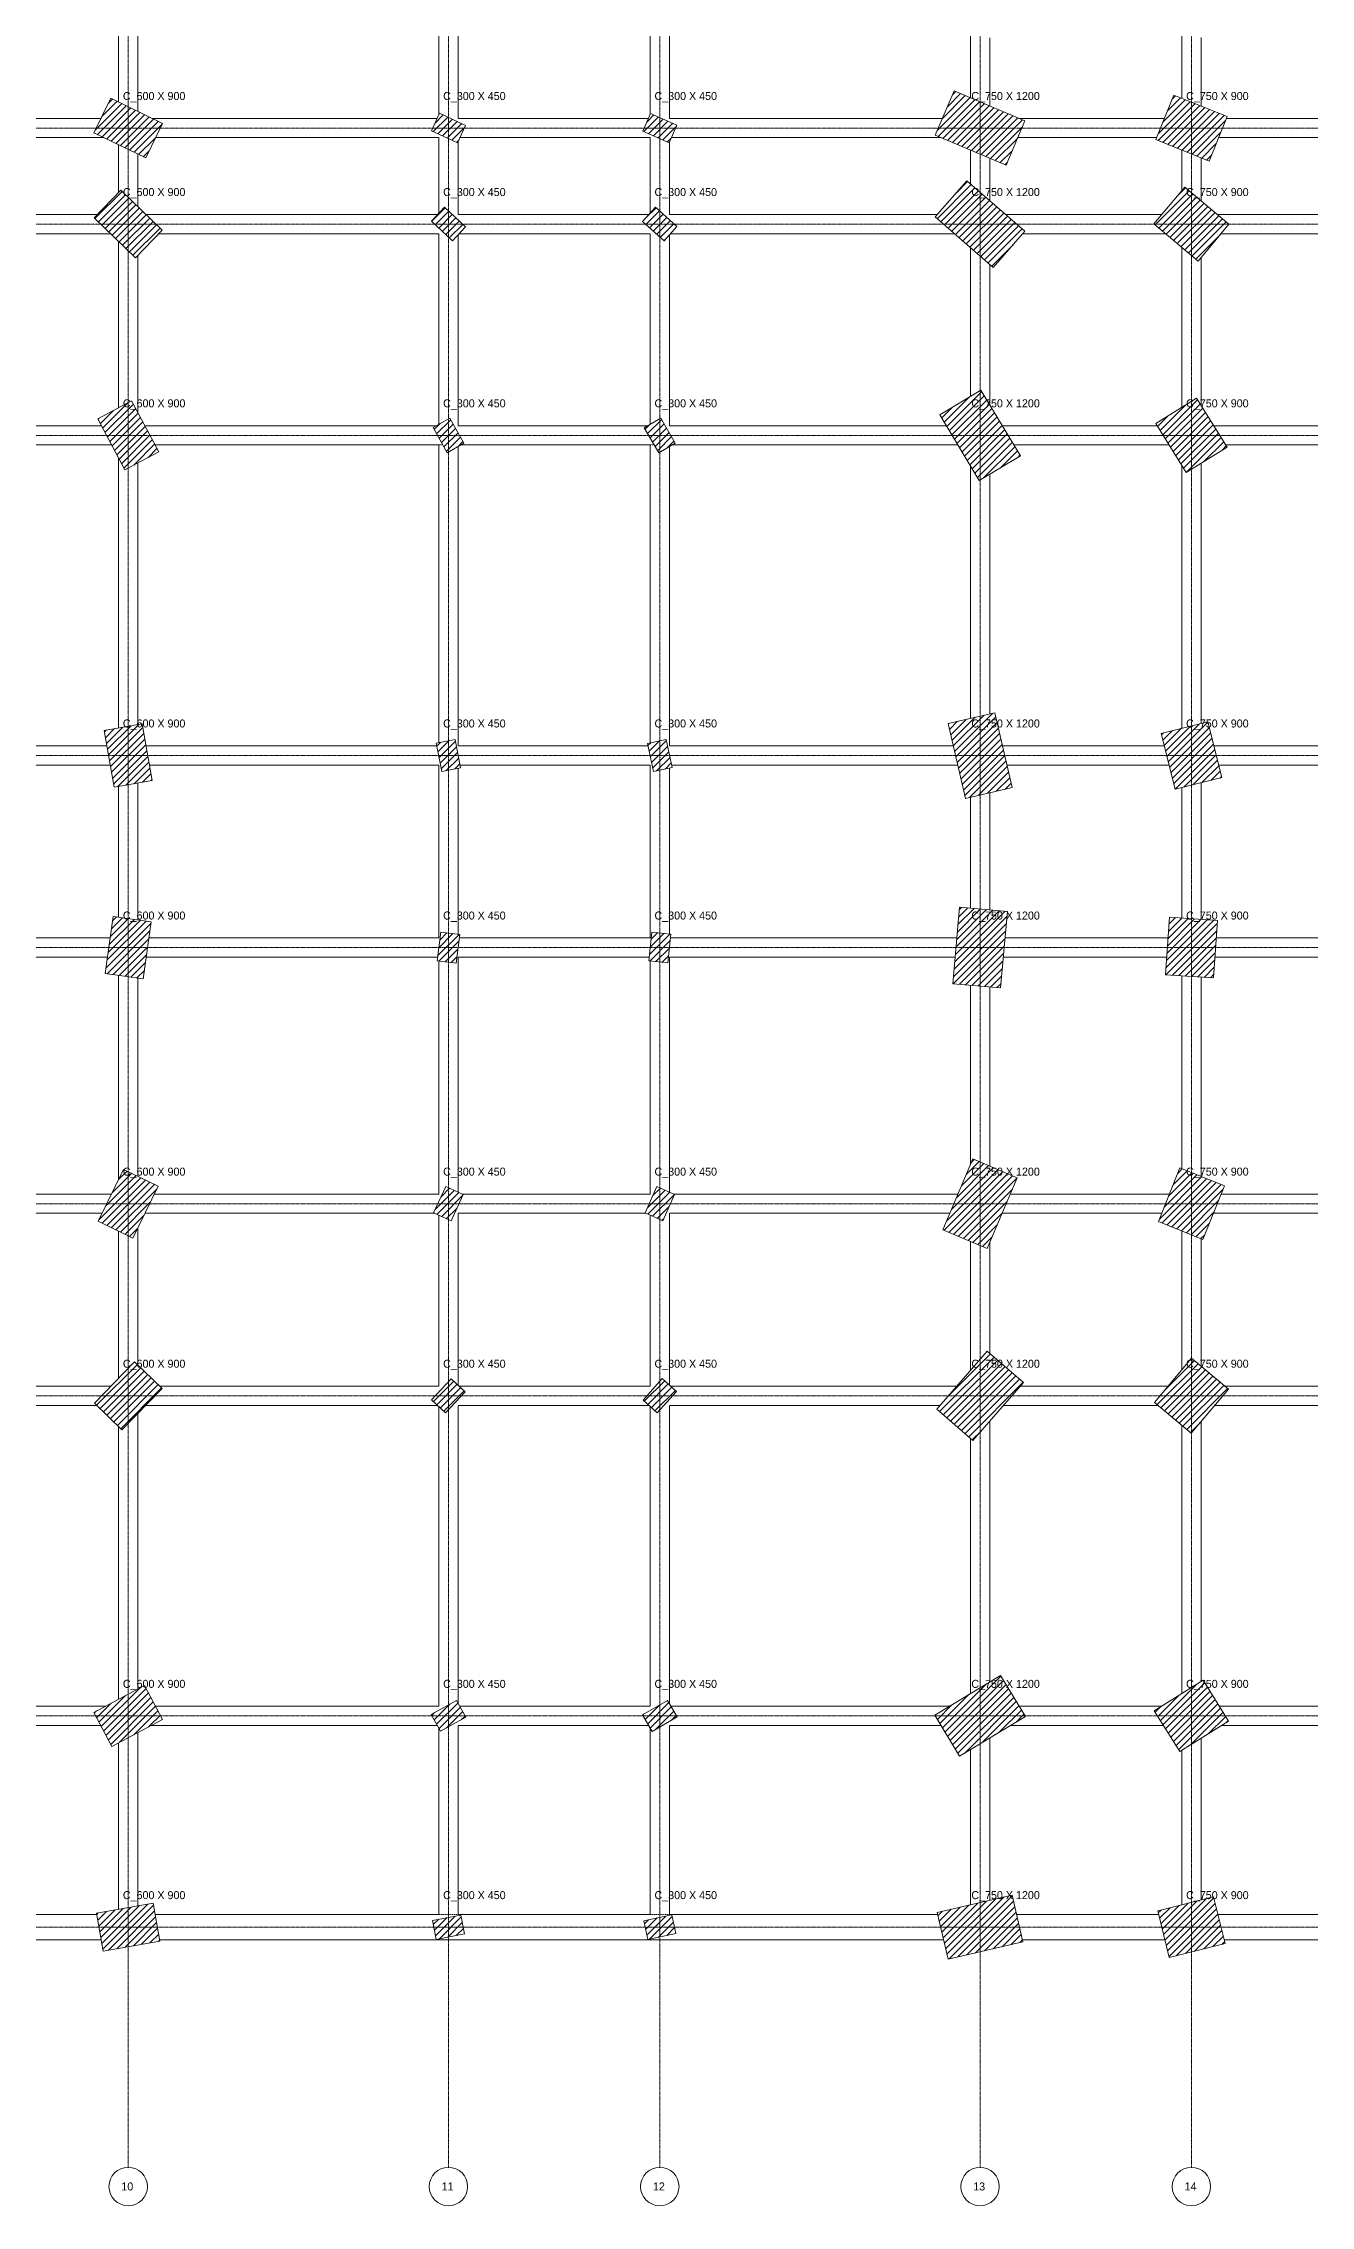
# Model space of a CAD drawing. Header units: millimetres. Extents: x -4286 to 75551, y -4651 to 64692.
# Drawn here: x 35974 to 55762, y -4651 to 29125 of the extents above; entities that cross this region are included whole.
import ezdxf

# ---------------------------------------------------------------- set-up
doc = ezdxf.new("R2010")
doc.units = ezdxf.units.MM
doc.linetypes.add('Dash', pattern=[6.35, 3.175, -3.175])
doc.linetypes.add('Grid Line', pattern=[22.225, 12.7, -3.175, 3.175, -3.175])
for name, color, linetype, lineweight in [('S-BEAM', 12, 'Continuous', 18), ('S-BEAM-HDLN', 1, 'Dash', 18), ('S-COLS', 52, 'Continuous', 18), ('S-COLS-IDEN', 171, 'Continuous', 9), ('S-GRID', 1, 'Continuous', 9), ('S-GRID-IDEN', 1, 'Continuous', 9)]:
    doc.layers.add(name, color=color, linetype=linetype, lineweight=lineweight)
doc.styles.add('JetBrains Mono', font='JetBrainsMono-VariableFont_wght.ttf', dxfattribs={"height": 125})
pattern_1 = [(45, (0, 0), (-53.03301, 53.03301), [])]

# ---------------------------------------------------------------- blocks, each defined once
blk = doc.blocks.new('Grid - M_Grid Head - Circle-24584-01 1st Floor Lvl_')
at = {"layer": 'S-GRID-IDEN'}
blk.add_circle((0, 0), 6, dxfattribs=at)

msp = doc.modelspace()

# ---------------------------------------------------------------- hatches: boundary and pattern name
at = {"layer": 'S-COLS'}
h = msp.add_hatch(dxfattribs=at)
h.set_pattern_fill('FP_3', color=8, style=0, pattern_type=2)
h.set_pattern_definition(pattern_1)
h.paths.add_polyline_path([(51006, 27220), (51299, 27911), (50194, 28380), (49901, 27689)])
h = msp.add_hatch(dxfattribs=at)
h.set_pattern_fill('FP_3', color=8, style=0, pattern_type=2)
h.set_pattern_definition(pattern_1)
h.paths.add_polyline_path([(37573, 27333), (37836, 27872), (37027, 28267), (36764, 27728)])
h = msp.add_hatch(dxfattribs=at)
h.set_pattern_fill('FP_3', color=8, style=0, pattern_type=2)
h.set_pattern_definition(pattern_1)
h.paths.add_polyline_path([(54177, 27284), (54458, 27979), (53623, 28316), (53342, 27621)])
h = msp.add_hatch(dxfattribs=at)
h.set_pattern_fill('FP_2', color=8, style=0, pattern_type=2)
h.set_pattern_definition(pattern_1)
h.paths.add_polyline_path([(42441, 27569), (42567, 27841), (42159, 28031), (42033, 27759), (42295, 27637)])
h = msp.add_hatch(dxfattribs=at)
h.set_pattern_fill('FP_4', color=8, style=0, pattern_type=2)
h.set_pattern_definition(pattern_1)
h.paths.add_polyline_path([(45745, 27571), (45867, 27846), (45455, 28029), (45333, 27754), (45598, 27637)])
h = msp.add_hatch(dxfattribs=at)
h.set_pattern_fill('FP_1', color=8, style=0, pattern_type=2)
h.set_pattern_definition(pattern_1)
h.paths.add_polyline_path([(37415, 25772), (37832, 26203), (37185, 26828), (36768, 26397)])
h = msp.add_hatch(dxfattribs=at)
h.set_pattern_fill('FP_2', color=8, style=0, pattern_type=2)
h.set_pattern_definition(pattern_1)
h.paths.add_polyline_path([(50807, 25623), (51299, 26189), (50393, 26977), (49901, 26411)])
h = msp.add_hatch(dxfattribs=at)
h.set_pattern_fill('FP_3', color=8, style=0, pattern_type=2)
h.set_pattern_definition(pattern_1)
h.paths.add_polyline_path([(54004, 25723), (54486, 26298), (53796, 26877), (53314, 26302)])
h = msp.add_hatch(dxfattribs=at)
h.set_pattern_fill('FP_2', color=8, style=0, pattern_type=2)
h.set_pattern_definition(pattern_1)
h.paths.add_polyline_path([(42362, 26037), (42567, 26256), (42238, 26563), (42033, 26344)])
h = msp.add_hatch(dxfattribs=at)
h.set_pattern_fill('FP_4', color=8, style=0, pattern_type=2)
h.set_pattern_definition(pattern_1)
h.paths.add_polyline_path([(45667, 26038), (45868, 26261), (45533, 26562), (45332, 26339)])
h = msp.add_hatch(dxfattribs=at)
h.set_pattern_fill('FP_4', color=8, style=0, pattern_type=2)
h.set_pattern_definition(pattern_1)
h.paths.add_polyline_path([(50588, 22293), (51230, 22679), (50612, 23707), (49970, 23321)])
h = msp.add_hatch(dxfattribs=at)
h.set_pattern_fill('FP_4', color=8, style=0, pattern_type=2)
h.set_pattern_definition(pattern_1)
h.paths.add_polyline_path([(37246, 22462), (37776, 22744), (37354, 23538), (36824, 23256)])
h = msp.add_hatch(dxfattribs=at)
h.set_pattern_fill('FP_4', color=8, style=0, pattern_type=2)
h.set_pattern_definition(pattern_1)
h.paths.add_polyline_path([(53820, 22420), (54456, 22817), (53980, 23580), (53344, 23183)])
h = msp.add_hatch(dxfattribs=at)
h.set_pattern_fill('FP_1', color=8, style=0, pattern_type=2)
h.set_pattern_definition(pattern_1)
h.paths.add_polyline_path([(42278, 22730), (42540, 22876), (42322, 23270), (42060, 23124)])
h = msp.add_hatch(dxfattribs=at)
h.set_pattern_fill('FP_3', color=8, style=0, pattern_type=2)
h.set_pattern_definition(pattern_1)
h.paths.add_polyline_path([(45583, 22730), (45842, 22880), (45617, 23270), (45358, 23120)])
h = msp.add_hatch(dxfattribs=at)
h.set_pattern_fill('FP_1', color=8, style=0, pattern_type=2)
h.set_pattern_definition(pattern_1)
h.paths.add_polyline_path([(50370, 17331), (51100, 17500), (50830, 18669), (50100, 18500)])
h = msp.add_hatch(dxfattribs=at)
h.set_pattern_fill('FP_4', color=8, style=0, pattern_type=2)
h.set_pattern_definition(pattern_1)
h.paths.add_polyline_path([(37083, 17505), (37674, 17609), (37517, 18495), (36926, 18391)])
h = msp.add_hatch(dxfattribs=at)
h.set_pattern_fill('FP_4', color=8, style=0, pattern_type=2)
h.set_pattern_definition(pattern_1)
h.paths.add_polyline_path([(42196, 17751), (42490, 17808), (42404, 18249), (42110, 18192)])
h = msp.add_hatch(dxfattribs=at)
h.set_pattern_fill('FP_4', color=8, style=0, pattern_type=2)
h.set_pattern_definition(pattern_1)
h.paths.add_polyline_path([(45500, 17749), (45794, 17811), (45700, 18251), (45406, 18189)])
h = msp.add_hatch(dxfattribs=at)
h.set_pattern_fill('FP_2', color=8, style=0, pattern_type=2)
h.set_pattern_definition(pattern_1)
h.paths.add_polyline_path([(53645, 17473), (54373, 17654), (54155, 18527), (53427, 18346)])
h = msp.add_hatch(dxfattribs=at)
h.set_pattern_fill('FP_3', color=8, style=0, pattern_type=2)
h.set_pattern_definition(pattern_1)
h.paths.add_polyline_path([(50921, 14370), (51026, 15565), (50279, 15630), (50174, 14435)])
h = msp.add_hatch(dxfattribs=at)
h.set_pattern_fill('FP_3', color=8, style=0, pattern_type=2)
h.set_pattern_definition(pattern_1)
h.paths.add_polyline_path([(37534, 14513), (37660, 15404), (37066, 15487), (36940, 14596)])
h = msp.add_hatch(dxfattribs=at)
h.set_pattern_fill('FP_4', color=8, style=0, pattern_type=2)
h.set_pattern_definition(pattern_1)
h.paths.add_polyline_path([(42421, 14758), (42476, 15205), (42179, 15242), (42124, 14795)])
h = msp.add_hatch(dxfattribs=at)
h.set_pattern_fill('FP_2', color=8, style=0, pattern_type=2)
h.set_pattern_definition(pattern_1)
h.paths.add_polyline_path([(45726, 14761), (45773, 15208), (45474, 15239), (45427, 14792)])
h = msp.add_hatch(dxfattribs=at)
h.set_pattern_fill('FP_1', color=8, style=0, pattern_type=2)
h.set_pattern_definition(pattern_1)
h.paths.add_polyline_path([(54243, 14525), (54305, 15423), (53557, 15475), (53495, 14577)])
h = msp.add_hatch(dxfattribs=at)
h.set_pattern_fill('FP_2', color=8, style=0, pattern_type=2)
h.set_pattern_definition(pattern_1)
h.paths.add_polyline_path([(37372, 10464), (37767, 11273), (37228, 11536), (36833, 10727)])
h = msp.add_hatch(dxfattribs=at)
h.set_pattern_fill('FP_2', color=8, style=0, pattern_type=2)
h.set_pattern_definition(pattern_1)
h.paths.add_polyline_path([(50711, 10301), (51180, 11406), (50489, 11699), (50020, 10594)])
h = msp.add_hatch(dxfattribs=at)
h.set_pattern_fill('FP_2', color=8, style=0, pattern_type=2)
h.set_pattern_definition(pattern_1)
h.paths.add_polyline_path([(54079, 10442), (54416, 11277), (53721, 11558), (53384, 10723)])
h = msp.add_hatch(dxfattribs=at)
h.set_pattern_fill('FP_1', color=8, style=0, pattern_type=2)
h.set_pattern_definition(pattern_1)
h.paths.add_polyline_path([(42341, 10733), (42531, 11141), (42259, 11267), (42069, 10859)])
h = msp.add_hatch(dxfattribs=at)
h.set_pattern_fill('FP_2', color=8, style=0, pattern_type=2)
h.set_pattern_definition(pattern_1)
h.paths.add_polyline_path([(45646, 10733), (45829, 11145), (45554, 11267), (45371, 10855)])
h = msp.add_hatch(dxfattribs=at)
h.set_pattern_fill('FP_3', color=8, style=0, pattern_type=2)
h.set_pattern_definition(pattern_1)
h.paths.add_polyline_path([(37203, 7468), (37828, 8115), (37397, 8532), (36772, 7885)])
h = msp.add_hatch(dxfattribs=at)
h.set_pattern_fill('FP_1', color=8, style=0, pattern_type=2)
h.set_pattern_definition(pattern_1)
h.paths.add_polyline_path([(50489, 7301), (51277, 8207), (50711, 8699), (49923, 7793)])
h = msp.add_hatch(dxfattribs=at)
h.set_pattern_fill('FP_3', color=8, style=0, pattern_type=2)
h.set_pattern_definition(pattern_1)
h.paths.add_polyline_path([(53898, 7414), (54477, 8104), (53902, 8586), (53323, 7896)])
h = msp.add_hatch(dxfattribs=at)
h.set_pattern_fill('FP_1', color=8, style=0, pattern_type=2)
h.set_pattern_definition(pattern_1)
h.paths.add_polyline_path([(42256, 7733), (42563, 8062), (42344, 8267), (42037, 7938)])
h = msp.add_hatch(dxfattribs=at)
h.set_pattern_fill('FP_4', color=8, style=0, pattern_type=2)
h.set_pattern_definition(pattern_1)
h.paths.add_polyline_path([(45561, 7732), (45862, 8067), (45639, 8268), (45338, 7933)])
h = msp.add_hatch(dxfattribs=at)
h.set_pattern_fill('FP_4', color=8, style=0, pattern_type=2)
h.set_pattern_definition(pattern_1)
h.paths.add_polyline_path([(37044, 2524), (37838, 2946), (37556, 3476), (36762, 3054)])
h = msp.add_hatch(dxfattribs=at)
h.set_pattern_fill('FP_4', color=8, style=0, pattern_type=2)
h.set_pattern_definition(pattern_1)
h.paths.add_polyline_path([(50279, 2370), (51307, 2988), (50921, 3630), (49893, 3012)])
h = msp.add_hatch(dxfattribs=at)
h.set_pattern_fill('FP_3', color=8, style=0, pattern_type=2)
h.set_pattern_definition(pattern_1)
h.paths.add_polyline_path([(53717, 2444), (54480, 2920), (54083, 3556), (53320, 3080)])
h = msp.add_hatch(dxfattribs=at)
h.set_pattern_fill('FP_4', color=8, style=0, pattern_type=2)
h.set_pattern_definition(pattern_1)
h.paths.add_polyline_path([(42176, 2760), (42570, 2978), (42424, 3240), (42030, 3022)])
h = msp.add_hatch(dxfattribs=at)
h.set_pattern_fill('FP_3', color=8, style=0, pattern_type=2)
h.set_pattern_definition(pattern_1)
h.paths.add_polyline_path([(45480, 2758), (45870, 2983), (45720, 3242), (45330, 3017)])
h = msp.add_hatch(dxfattribs=at)
h.set_pattern_fill('FP_3', color=8, style=0, pattern_type=2)
h.set_pattern_definition(pattern_1)
h.paths.add_polyline_path([(36909, -674), (37795, -517), (37691, 74), (36805, -83)])
h = msp.add_hatch(dxfattribs=at)
h.set_pattern_fill('FP_4', color=8, style=0, pattern_type=2)
h.set_pattern_definition(pattern_1)
h.paths.add_polyline_path([(50100, -800), (51269, -530), (51100, 200), (49931, -70)])
h = msp.add_hatch(dxfattribs=at)
h.set_pattern_fill('FP_1', color=8, style=0, pattern_type=2)
h.set_pattern_definition(pattern_1)
h.paths.add_polyline_path([(53554, -773), (54427, -555), (54246, 173), (53373, -45)])
h = msp.add_hatch(dxfattribs=at)
h.set_pattern_fill('FP_4', color=8, style=0, pattern_type=2)
h.set_pattern_definition(pattern_1)
h.paths.add_polyline_path([(42108, -490), (42549, -404), (42492, -110), (42051, -196)])
h = msp.add_hatch(dxfattribs=at)
h.set_pattern_fill('FP_2', color=8, style=0, pattern_type=2)
h.set_pattern_definition(pattern_1)
h.paths.add_polyline_path([(45411, -494), (45851, -400), (45789, -106), (45349, -200)])

# ---------------------------------------------------------------- linework, layer by layer
at = {"layer": 'S-BEAM'}
for p, q in [((42150, 29450), (42150, 28011)), ((42450, 27950), (42450, 29430)), ((45450, 29450), (45450, 28016)), ((45750, 27950), (45750, 29433)), ((37150, 29318), (37150, 28207)), ((37450, 28061), (37450, 29276)), ((50450, 29237), (50450, 28271)), ((50750, 28144), (50750, 29210)), ((53750, 29235), (53750, 28265)), ((54050, 28144), (54050, 29214)), ((36872, 27950), (34450, 27950)), ((42122, 27950), (37677, 27950)), ((45420, 27950), (42450, 27950)), ((50012, 27950), (45750, 27950)), ((53475, 27950), (51206, 27950)), ((59556, 27950), (54446, 27950)), ((34729, 27650), (36923, 27650)), ((37150, 27539), (37150, 26793)), ((37450, 26572), (37450, 27393)), ((37728, 27650), (42150, 27650)), ((42150, 27650), (42150, 26469)), ((42450, 26450), (42450, 27589)), ((42478, 27650), (45450, 27650)), ((45450, 27650), (45450, 26470)), ((45750, 26450), (45750, 27584)), ((45780, 27650), (49994, 27650)), ((50450, 27456), (50450, 26927)), ((51188, 27650), (53354, 27650)), ((53750, 27456), (53750, 26821)), ((54325, 27650), (59453, 27650)), ((50750, 26667), (50750, 27329)), ((54050, 26664), (54050, 27335)), ((36819, 26450), (34450, 26450)), ((42132, 26450), (37577, 26450)), ((45432, 26450), (42450, 26450)), ((49935, 26450), (45750, 26450)), ((53438, 26450), (50999, 26450)), ((59539, 26450), (54305, 26450)), ((34733, 26150), (37023, 26150)), ((37150, 26028), (37150, 23430)), ((37781, 26150), (42150, 26150)), ((42150, 26150), (42150, 23174)), ((42450, 23150), (42450, 26131)), ((42468, 26150), (45450, 26150)), ((45450, 26150), (45450, 23173)), ((45750, 23150), (45750, 26130)), ((45768, 26150), (50201, 26150)), ((51265, 26150), (53495, 26150)), ((54362, 26150), (59608, 26150)), ((37450, 23357), (37450, 25807)), ((50450, 25933), (50450, 23610)), ((50750, 23479), (50750, 25673)), ((53750, 25936), (53750, 23437)), ((54050, 23468), (54050, 25779)), ((36880, 23150), (34450, 23150)), ((42106, 23150), (37560, 23150)), ((45410, 23150), (42450, 23150)), ((50072, 23150), (45750, 23150)), ((53364, 23150), (50947, 23150)), ((59445, 23150), (54249, 23150)), ((34601, 22850), (37040, 22850)), ((37150, 22643), (37150, 18430)), ((37720, 22850), (42150, 22850)), ((42150, 22850), (42150, 18200)), ((42450, 18150), (42450, 22826)), ((42494, 22850), (45450, 22850)), ((45450, 22850), (45450, 18198)), ((45750, 18150), (45750, 22827)), ((45790, 22850), (50253, 22850)), ((51128, 22850), (53551, 22850)), ((54436, 22850), (59640, 22850)), ((37450, 18483), (37450, 22570)), ((50450, 22521), (50450, 18581)), ((50750, 18650), (50750, 22390)), ((53750, 22532), (53750, 18426)), ((54050, 18501), (54050, 22563)), ((36969, 18150), (34479, 18150)), ((42118, 18150), (37578, 18150)), ((45415, 18150), (42450, 18150)), ((50181, 18150), (45750, 18150)), ((53476, 18150), (50950, 18150)), ((59549, 18150), (54249, 18150)), ((34526, 17850), (37022, 17850)), ((37450, 15433), (37450, 17570)), ((37631, 17850), (42150, 17850)), ((42150, 17850), (42150, 15150)), ((42450, 15208), (42450, 17800)), ((42482, 17850), (45450, 17850)), ((45450, 17850), (45450, 15150)), ((45750, 15210), (45750, 17802)), ((45785, 17850), (50250, 17850)), ((51019, 17850), (53551, 17850)), ((54050, 15441), (54050, 17574)), ((54324, 17850), (59630, 17850)), ((37150, 17517), (37150, 15476)), ((50450, 17350), (50450, 15615)), ((50750, 15589), (50750, 17419)), ((53750, 17499), (53750, 15462)), ((37018, 15150), (34526, 15150)), ((42150, 15150), (37624, 15150)), ((45450, 15150), (42470, 15150)), ((50237, 15150), (45767, 15150)), ((53535, 15150), (50990, 15150)), ((59607, 15150), (54286, 15150)), ((34479, 14850), (36976, 14850)), ((37150, 14567), (37150, 11377)), ((37450, 11428), (37450, 14524)), ((37582, 14850), (42130, 14850)), ((42150, 14792), (42150, 11150)), ((42450, 14850), (45433, 14850)), ((42450, 11178), (42450, 14850)), ((45450, 14790), (45450, 11150)), ((45750, 14850), (50210, 14850)), ((45750, 11180), (45750, 14850)), ((50963, 14850), (53514, 14850)), ((53750, 14559), (53750, 11546)), ((54050, 11425), (54050, 14538)), ((54265, 14850), (59592, 14850)), ((50450, 14411), (50450, 11606)), ((50750, 11588), (50750, 14385)), ((37039, 11150), (34601, 11150)), ((42150, 11150), (37707, 11150)), ((45450, 11150), (42511, 11150)), ((50256, 11150), (45816, 11150)), ((53556, 11150), (51071, 11150)), ((59636, 11150), (54365, 11150)), ((34450, 10850), (36893, 10850)), ((37561, 10850), (42089, 10850)), ((42150, 10822), (42150, 8150)), ((42450, 10850), (45384, 10850)), ((42450, 8168), (42450, 10850)), ((45450, 10820), (45450, 8150)), ((45750, 10850), (50129, 10850)), ((45750, 8168), (45750, 10850)), ((50944, 10850), (53435, 10850)), ((54244, 10850), (59521, 10850)), ((37150, 10572), (37150, 8277)), ((37450, 8481), (37450, 10623)), ((53750, 10575), (53750, 8405)), ((50450, 10412), (50450, 8399)), ((50750, 8665), (50750, 10394)), ((54050, 8462), (54050, 10454)), ((37028, 8150), (34733, 8150)), ((42150, 8150), (37793, 8150)), ((45450, 8150), (42469, 8150)), ((50233, 8150), (45770, 8150)), ((53536, 8150), (51227, 8150)), ((59635, 8150), (54421, 8150)), ((34450, 7850), (36807, 7850)), ((37572, 7850), (42131, 7850)), ((42150, 7832), (42150, 3150)), ((42450, 7850), (45430, 7850)), ((42450, 3194), (42450, 7850)), ((45450, 7832), (45450, 3150)), ((45750, 7850), (49973, 7850)), ((45750, 3190), (45750, 7850)), ((50967, 7850), (53379, 7850)), ((54264, 7850), (59489, 7850)), ((37150, 7519), (37150, 3260)), ((37450, 3420), (37450, 7723)), ((50750, 3528), (50750, 7601)), ((53750, 7538), (53750, 3349)), ((54050, 3536), (54050, 7595)), ((50450, 7335), (50450, 3347)), ((36943, 3150), (34729, 3150)), ((42150, 3150), (37730, 3150)), ((45450, 3150), (42474, 3150)), ((50121, 3150), (45773, 3150)), ((53432, 3150), (51210, 3150)), ((59580, 3150), (54337, 3150)), ((34450, 2850), (36870, 2850)), ((37450, 31), (37450, 2740)), ((37657, 2850), (42126, 2850)), ((42150, 2806), (42150, -100)), ((42450, 2850), (45427, 2850)), ((42450, -100), (42450, 2850)), ((45450, 2810), (45450, -100)), ((45750, 2850), (49990, 2850)), ((45750, -100), (45750, 2850)), ((51079, 2850), (53463, 2850)), ((54368, 2850), (59550, 2850)), ((37150, 2580), (37150, -22)), ((50450, 2472), (50450, 50)), ((50750, 119), (50750, 2653)), ((53750, 2464), (53750, 49)), ((54050, 124), (54050, 2651)), ((36808, -100), (34724, -100)), ((42150, -100), (37722, -100)), ((45450, -100), (42450, -100)), ((49938, -100), (45750, -100)), ((53386, -100), (51170, -100)), ((59487, -100), (54314, -100)), ((34316, -500), (36878, -500)), ((37792, -500), (42150, -500)), ((42150, -500), (45450, -500)), ((45450, -500), (50030, -500)), ((51262, -500), (53486, -500)), ((54414, -500), (59565, -500))]:
    msp.add_line(p, q, dxfattribs=at)
at = {"layer": 'S-BEAM-HDLN'}
for p, q in [((42150, 22850), (42212, 22850)), ((45450, 22850), (45513, 22850)), ((42450, -100), (42150, -100)), ((45750, -100), (45450, -100))]:
    msp.add_line(p, q, dxfattribs=at)
at = {"layer": 'S-COLS'}
for p, q in [((49901, 27689), (50194, 28380)), ((50194, 28380), (51299, 27911)), ((36764, 27728), (37027, 28267)), ((37027, 28267), (37836, 27872)), ((53342, 27621), (53623, 28316)), ((53623, 28316), (54458, 27979)), ((37573, 27333), (36764, 27728)), ((37836, 27872), (37573, 27333)), ((42033, 27759), (42159, 28031)), ((42441, 27569), (42033, 27759)), ((42159, 28031), (42567, 27841)), ((42567, 27841), (42441, 27569)), ((45333, 27754), (45455, 28029)), ((45745, 27571), (45333, 27754)), ((45455, 28029), (45867, 27846)), ((45867, 27846), (45745, 27571)), ((51299, 27911), (51006, 27220)), ((54458, 27979), (54177, 27284)), ((51006, 27220), (49901, 27689)), ((54177, 27284), (53342, 27621)), ((36768, 26397), (37185, 26828)), ((37185, 26828), (37832, 26203)), ((49901, 26411), (50393, 26977)), ((50393, 26977), (51299, 26189)), ((53314, 26302), (53796, 26877)), ((53796, 26877), (54486, 26298)), ((37415, 25772), (36768, 26397)), ((42033, 26344), (42238, 26563)), ((42238, 26563), (42567, 26256)), ((45332, 26339), (45533, 26562)), ((45533, 26562), (45868, 26261)), ((50807, 25623), (49901, 26411)), ((37832, 26203), (37415, 25772)), ((42362, 26037), (42033, 26344)), ((42567, 26256), (42362, 26037)), ((45667, 26038), (45332, 26339)), ((45868, 26261), (45667, 26038)), ((51299, 26189), (50807, 25623)), ((54004, 25723), (53314, 26302)), ((54486, 26298), (54004, 25723)), ((49970, 23321), (50612, 23707)), ((50612, 23707), (51230, 22679)), ((36824, 23256), (37354, 23538)), ((37354, 23538), (37776, 22744)), ((50588, 22293), (49970, 23321)), ((53344, 23183), (53980, 23580)), ((53980, 23580), (54456, 22817)), ((37246, 22462), (36824, 23256)), ((42060, 23124), (42322, 23270)), ((42278, 22730), (42060, 23124)), ((42322, 23270), (42540, 22876)), ((45358, 23120), (45617, 23270)), ((45583, 22730), (45358, 23120)), ((45617, 23270), (45842, 22880)), ((53820, 22420), (53344, 23183)), ((37776, 22744), (37246, 22462)), ((42540, 22876), (42278, 22730)), ((45842, 22880), (45583, 22730)), ((51230, 22679), (50588, 22293)), ((54456, 22817), (53820, 22420)), ((50100, 18500), (50830, 18669)), ((50830, 18669), (51100, 17500)), ((36926, 18391), (37517, 18495)), ((37083, 17505), (36926, 18391)), ((37517, 18495), (37674, 17609)), ((42110, 18192), (42404, 18249)), ((42404, 18249), (42490, 17808)), ((45406, 18189), (45700, 18251)), ((45700, 18251), (45794, 17811)), ((50370, 17331), (50100, 18500)), ((53427, 18346), (54155, 18527)), ((53645, 17473), (53427, 18346)), ((54155, 18527), (54373, 17654)), ((42196, 17751), (42110, 18192)), ((45500, 17749), (45406, 18189)), ((37674, 17609), (37083, 17505)), ((42490, 17808), (42196, 17751)), ((45794, 17811), (45500, 17749)), ((54373, 17654), (53645, 17473)), ((51100, 17500), (50370, 17331)), ((50174, 14435), (50279, 15630)), ((50279, 15630), (51026, 15565)), ((51026, 15565), (50921, 14370)), ((36940, 14596), (37066, 15487)), ((37066, 15487), (37660, 15404)), ((37660, 15404), (37534, 14513)), ((42124, 14795), (42179, 15242)), ((42179, 15242), (42476, 15205)), ((42476, 15205), (42421, 14758)), ((45427, 14792), (45474, 15239)), ((45474, 15239), (45773, 15208)), ((45773, 15208), (45726, 14761)), ((53495, 14577), (53557, 15475)), ((53557, 15475), (54305, 15423)), ((54305, 15423), (54243, 14525)), ((37534, 14513), (36940, 14596)), ((42421, 14758), (42124, 14795)), ((45726, 14761), (45427, 14792)), ((54243, 14525), (53495, 14577)), ((50921, 14370), (50174, 14435)), ((36833, 10727), (37228, 11536)), ((37228, 11536), (37767, 11273)), ((50020, 10594), (50489, 11699)), ((50489, 11699), (51180, 11406)), ((53384, 10723), (53721, 11558)), ((53721, 11558), (54416, 11277)), ((37767, 11273), (37372, 10464)), ((42069, 10859), (42259, 11267)), ((42259, 11267), (42531, 11141)), ((45371, 10855), (45554, 11267)), ((45554, 11267), (45829, 11145)), ((51180, 11406), (50711, 10301)), ((54416, 11277), (54079, 10442)), ((42341, 10733), (42069, 10859)), ((42531, 11141), (42341, 10733)), ((45646, 10733), (45371, 10855)), ((45829, 11145), (45646, 10733)), ((37372, 10464), (36833, 10727)), ((50711, 10301), (50020, 10594)), ((54079, 10442), (53384, 10723)), ((36772, 7885), (37397, 8532)), ((37397, 8532), (37828, 8115)), ((49923, 7793), (50711, 8699)), ((50711, 8699), (51277, 8207)), ((53323, 7896), (53902, 8586)), ((53902, 8586), (54477, 8104)), ((37828, 8115), (37203, 7468)), ((42037, 7938), (42344, 8267)), ((42344, 8267), (42563, 8062)), ((45338, 7933), (45639, 8268)), ((45639, 8268), (45862, 8067)), ((51277, 8207), (50489, 7301)), ((37203, 7468), (36772, 7885)), ((42256, 7733), (42037, 7938)), ((42563, 8062), (42256, 7733)), ((45561, 7732), (45338, 7933)), ((45862, 8067), (45561, 7732)), ((50489, 7301), (49923, 7793)), ((53898, 7414), (53323, 7896)), ((54477, 8104), (53898, 7414)), ((36762, 3054), (37556, 3476)), ((37556, 3476), (37838, 2946)), ((49893, 3012), (50921, 3630)), ((50921, 3630), (51307, 2988)), ((53320, 3080), (54083, 3556)), ((54083, 3556), (54480, 2920)), ((37044, 2524), (36762, 3054)), ((42030, 3022), (42424, 3240)), ((42424, 3240), (42570, 2978)), ((45330, 3017), (45720, 3242)), ((45720, 3242), (45870, 2983)), ((53717, 2444), (53320, 3080)), ((37838, 2946), (37044, 2524)), ((42176, 2760), (42030, 3022)), ((42570, 2978), (42176, 2760)), ((45480, 2758), (45330, 3017)), ((45870, 2983), (45480, 2758)), ((50279, 2370), (49893, 3012)), ((51307, 2988), (50279, 2370)), ((54480, 2920), (53717, 2444)), ((36805, -83), (37691, 74)), ((37691, 74), (37795, -517)), ((49931, -70), (51100, 200)), ((51100, 200), (51269, -530)), ((53373, -45), (54246, 173)), ((54246, 173), (54427, -555)), ((36909, -674), (36805, -83)), ((42051, -196), (42492, -110)), ((42108, -490), (42051, -196)), ((42492, -110), (42549, -404)), ((45349, -200), (45789, -106)), ((45411, -494), (45349, -200)), ((45789, -106), (45851, -400)), ((50100, -800), (49931, -70)), ((53554, -773), (53373, -45)), ((37795, -517), (36909, -674)), ((42549, -404), (42108, -490)), ((45851, -400), (45411, -494)), ((51269, -530), (50100, -800)), ((54427, -555), (53554, -773))]:
    msp.add_line(p, q, dxfattribs=at)
at = {"layer": 'S-GRID', "linetype": 'Grid Line'}
for p, q in [((37300, 64692), (37300, -4051)), ((42300, 64692), (42300, -4051)), ((45600, 64692), (45600, -4051)), ((50600, 64692), (50600, -4051)), ((53900, 64692), (53900, -4051)), ((75551, 27800), (-3686, 27800)), ((75551, 26300), (-3686, 26300)), ((75551, 23000), (-3686, 23000)), ((75551, 18000), (-3686, 18000)), ((75551, 15000), (-3686, 15000)), ((75551, 11000), (-3686, 11000)), ((75551, 8000), (-3686, 8000)), ((75551, 3000), (-3686, 3000)), ((75551, -300), (-3686, -300))]:
    msp.add_line(p, q, dxfattribs=at)

# ---------------------------------------------------------------- block references
at = {"layer": 'S-GRID-IDEN', "xscale": 49.99999999999998, "yscale": 49.99999999999998, "zscale": 49.99999999999998, "rotation": 180}
for p in [(37300, -4351), (42300, -4351), (45600, -4351), (50600, -4351), (53900, -4351)]:
    msp.add_blockref('Grid - M_Grid Head - Circle-24584-01 1st Floor Lvl_', p, dxfattribs=at)

# ---------------------------------------------------------------- texts
at = {"layer": 'S-COLS-IDEN', "char_height": 125, "attachment_point": 1, "style": 'JetBrains Mono'}
for s, insert, width in [('C_600 X 900', (37217, 28363), 1410.97), ('C_300 X 450', (42217, 28363), 1410.97), ('C_300 X 450', (45517, 28363), 1410.97), ('C_750 X 1200', (50464, 28363), 1539.24), ('C_750 X 900', (53817, 28363), 1410.97), ('C_600 X 900', (37217, 26863), 1410.97), ('C_300 X 450', (42217, 26863), 1410.97), ('C_300 X 450', (45517, 26863), 1410.97), ('C_750 X 1200', (50464, 26863), 1539.24), ('C_750 X 900', (53817, 26863), 1410.97), ('C_600 X 900', (37217, 23563), 1410.97), ('C_300 X 450', (42217, 23563), 1410.97), ('C_300 X 450', (45517, 23563), 1410.97), ('C_750 X 1200', (50464, 23563), 1539.24), ('C_750 X 900', (53817, 23563), 1410.97), ('C_600 X 900', (37217, 18563), 1410.97), ('C_300 X 450', (42217, 18563), 1410.97), ('C_300 X 450', (45517, 18563), 1410.97), ('C_750 X 1200', (50464, 18563), 1539.24), ('C_750 X 900', (53817, 18563), 1410.97), ('C_600 X 900', (37217, 15563), 1410.97), ('C_300 X 450', (42217, 15563), 1410.97), ('C_300 X 450', (45517, 15563), 1410.97), ('C_750 X 1200', (50464, 15563), 1539.24), ('C_750 X 900', (53817, 15563), 1410.97), ('C_600 X 900', (37217, 11563), 1410.97), ('C_300 X 450', (42217, 11563), 1410.97), ('C_300 X 450', (45517, 11563), 1410.97), ('C_750 X 1200', (50464, 11563), 1539.24), ('C_750 X 900', (53817, 11563), 1410.97), ('C_600 X 900', (37217, 8563), 1410.97), ('C_300 X 450', (42217, 8563), 1410.97), ('C_300 X 450', (45517, 8563), 1410.97), ('C_750 X 1200', (50464, 8563), 1539.24), ('C_750 X 900', (53817, 8563), 1410.97), ('C_600 X 900', (37217, 3563), 1410.97), ('C_300 X 450', (42217, 3563), 1410.97), ('C_300 X 450', (45517, 3563), 1410.97), ('C_750 X 1200', (50464, 3563), 1539.24), ('C_750 X 900', (53817, 3563), 1410.97), ('C_600 X 900', (37217, 263), 1410.97), ('C_300 X 450', (42217, 263), 1410.97), ('C_300 X 450', (45517, 263), 1410.97), ('C_750 X 1200', (50464, 263), 1539.24), ('C_750 X 900', (53817, 263), 1410.97)]:
    msp.add_mtext(s, dxfattribs=dict(at, insert=insert, width=width))

# ---------------------------------------------------------------- next in the draw order: texts
at = {"layer": 'S-GRID-IDEN', "char_height": 125, "width": 256.54, "attachment_point": 1, "style": 'JetBrains Mono', "bg_fill": 3, "box_fill_scale": 1.25, "bg_fill_color": 9, "bg_fill_true_color": 13158600, "bg_fill_transparency": 0}
for s, insert in [('10', (37193, -4287)), ('11', (42193, -4287)), ('12', (45493, -4287)), ('13', (50493, -4287)), ('14', (53793, -4287))]:
    msp.add_mtext(s, dxfattribs=dict(at, insert=insert))

doc.saveas('drawing.dxf')
